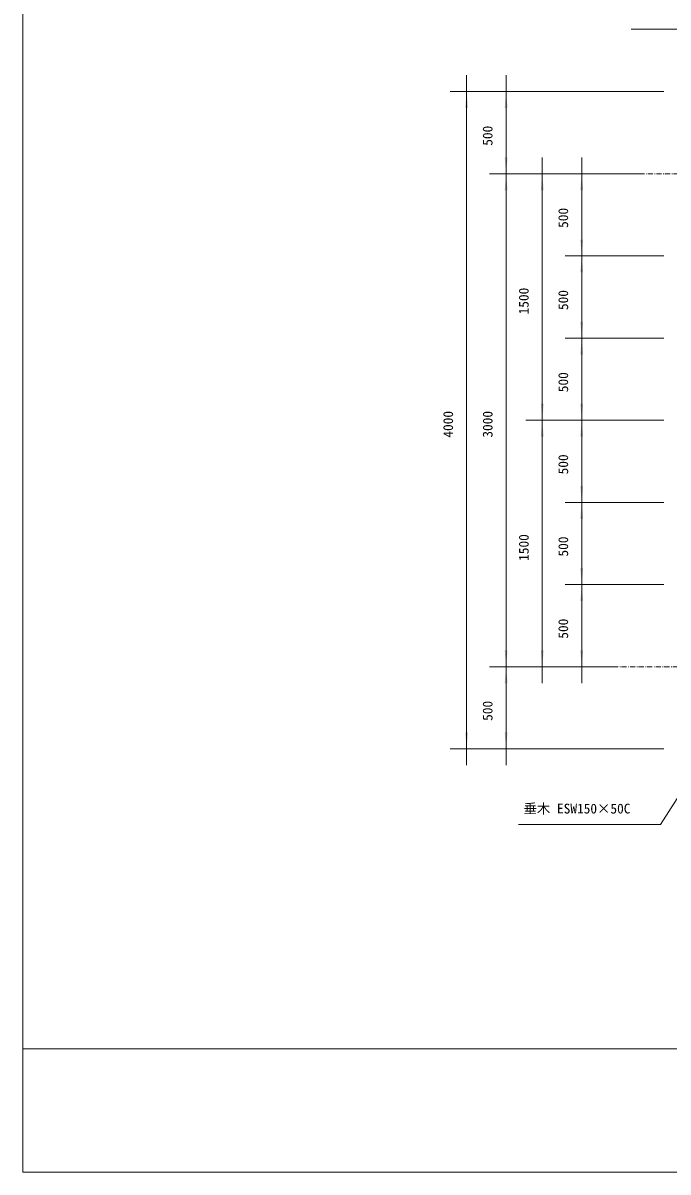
# Model space of a CAD drawing. Units: millimetres, scale not verified. Extents: x -9750 to 9750, y -6875 to 6875.
# Drawn here: x -9750 to -5826, y -6875 to 118 of the extents above; entities that cross this region are included whole.
import ezdxf
from ezdxf.enums import TextEntityAlignment as Align

# ---------------------------------------------------------------- set-up
doc = ezdxf.new("R2010")
doc.units = ezdxf.units.MM
doc.header["$LTSCALE"] = 50
doc.linetypes.add('USER2', pattern=[1.041641, 0.625, -0.208282, 0.069427, -0.138931])
doc.layers.add('0-1_IMPORTED', color=30, linetype='Continuous', lineweight=18)
doc.styles.add('ＭＳ ゴシック', font='')
doc.styles.get('ＭＳ ゴシック').set_extended_font_data('MS Gothic')

msp = doc.modelspace()

# ---------------------------------------------------------------- linework, layer by layer
at = {"layer": '0-1_IMPORTED', "color": 1}
for p, q in [((-6050.98, 80), (-5261, 80)), ((-7051, -300), (-7051, -200)), ((-6811, -200), (-6811, -300)), ((-5851, -300), (-7151, -300)), ((-7051, -4300), (-7051, -300)), ((-5851, -300), (-6911, -300)), ((-6811, -300), (-6811, -800)), ((-6811, -700), (-6811, -800)), ((-6591, -700), (-6591, -800)), ((-6351, -800), (-6351, -700)), ((-6201, -800), (-6911, -800)), ((-6201, -800), (-6911, -800)), ((-6811, -800), (-6811, -900)), ((-6811, -800), (-6811, -3800)), ((-6201, -800), (-6691, -800)), ((-6591, -800), (-6591, -2300)), ((-6001, -800), (-6451, -800)), ((-6351, -1300), (-6351, -800)), ((-6351, -1300), (-6351, -1200)), ((-5851, -1300), (-6451, -1300)), ((-5851, -1300), (-6451, -1300)), ((-6351, -1800), (-6351, -1300)), ((-6351, -1400), (-6351, -1300)), ((-6351, -1800), (-6351, -1700)), ((-5851, -1800), (-6451, -1800)), ((-5851, -1800), (-6451, -1800)), ((-6351, -2300), (-6351, -1800)), ((-6351, -1900), (-6351, -1800)), ((-6591, -2200), (-6591, -2300)), ((-6351, -2300), (-6351, -2200)), ((-5851, -2300), (-6691, -2300)), ((-5851, -2300), (-6691, -2300)), ((-6591, -2300), (-6591, -2400)), ((-6591, -2300), (-6591, -3800)), ((-5851, -2300), (-6451, -2300)), ((-5851, -2300), (-6451, -2300)), ((-6351, -2800), (-6351, -2300)), ((-6351, -2400), (-6351, -2300)), ((-6351, -2800), (-6351, -2700)), ((-5851, -2800), (-6451, -2800)), ((-5851, -2800), (-6451, -2800)), ((-6351, -3300), (-6351, -2800)), ((-6351, -2900), (-6351, -2800)), ((-6351, -3300), (-6351, -3200)), ((-5851, -3300), (-6451, -3300)), ((-5851, -3300), (-6451, -3300)), ((-6351, -3800), (-6351, -3300)), ((-6351, -3400), (-6351, -3300)), ((-6811, -3700), (-6811, -3800)), ((-6161, -3800), (-6911, -3800)), ((-6161, -3800), (-6911, -3800)), ((-6811, -3800), (-6811, -3900)), ((-6811, -3800), (-6811, -4300)), ((-6161, -3800), (-6691, -3800)), ((-6591, -3800), (-6591, -3900)), ((-6161, -3800), (-6451, -3800)), ((-6351, -3900), (-6351, -3800)), ((-5851, -4300), (-7151, -4300)), ((-7051, -4400), (-7051, -4300)), ((-5851, -4300), (-6911, -4300)), ((-6811, -4300), (-6811, -4400))]:
    msp.add_line(p, q, dxfattribs=at)
at = {"layer": '0-1_IMPORTED', "color": 1, "linetype": 'USER2'}
for p, q in [((-6001, -800), (4581.5, -800)), ((-6161, -3800), (4581.5, -3800))]:
    msp.add_line(p, q, dxfattribs=at)
at = {"layer": '0-1_IMPORTED'}
msp.add_line((-9750, -6125), (9750, -6125), dxfattribs=at)
msp.add_lwpolyline([(-9750, 6875), (9750, 6875), (9750, -6875), (-9750, -6875)], close=True, dxfattribs=at)
at = {"layer": '0-1_IMPORTED', "color": 1}
msp.add_lwpolyline([(-5401, -4025.46), (-5871, -4760), (-6736, -4760)], dxfattribs=at)
for points in [[(-7051, -300), (-7042.25, -399.99), (-7059.75, -399.99)], [(-6811, -300), (-6802.25, -399.99), (-6819.75, -399.99)], [(-6811, -800), (-6819.75, -700.01), (-6802.25, -700.01)], [(-6811, -800), (-6802.25, -899.99), (-6819.75, -899.99)], [(-6591, -800), (-6582.25, -899.99), (-6599.75, -899.99)], [(-6351, -800), (-6342.25, -899.99), (-6359.75, -899.99)], [(-6351, -1300), (-6359.75, -1200.01), (-6342.25, -1200.01)], [(-6351, -1300), (-6342.25, -1399.99), (-6359.75, -1399.99)], [(-6351, -1800), (-6359.75, -1700.01), (-6342.25, -1700.01)], [(-6351, -1800), (-6342.25, -1899.99), (-6359.75, -1899.99)], [(-6591, -2300), (-6599.75, -2200.01), (-6582.25, -2200.01)], [(-6351, -2300), (-6359.75, -2200.01), (-6342.25, -2200.01)], [(-6591, -2300), (-6582.25, -2399.99), (-6599.75, -2399.99)], [(-6351, -2300), (-6342.25, -2399.99), (-6359.75, -2399.99)], [(-6351, -2800), (-6359.75, -2700.01), (-6342.25, -2700.01)], [(-6351, -2800), (-6342.25, -2899.99), (-6359.75, -2899.99)], [(-6351, -3300), (-6359.75, -3200.01), (-6342.25, -3200.01)], [(-6351, -3300), (-6342.25, -3399.99), (-6359.75, -3399.99)], [(-6811, -3800), (-6819.75, -3700.01), (-6802.25, -3700.01)], [(-6591, -3800), (-6599.75, -3700.01), (-6582.25, -3700.01)], [(-6351, -3800), (-6359.75, -3700.01), (-6342.25, -3700.01)], [(-6811, -3800), (-6802.25, -3899.99), (-6819.75, -3899.99)], [(-7051, -4300), (-7059.75, -4200.01), (-7042.25, -4200.01)], [(-6811, -4300), (-6819.75, -4200.01), (-6802.25, -4200.01)]]:
    msp.add_solid(points, dxfattribs=at)

# ---------------------------------------------------------------- texts
at = {"layer": '0-1_IMPORTED', "color": 7, "style": 'ＭＳ ゴシック'}
for s, p in [('500', (-6875.82, -629.37)), ('500', (-6415.82, -1129.37)), ('1500', (-6655.82, -1655.83)), ('500', (-6415.82, -1629.38)), ('500', (-6415.82, -2129.37)), ('4000', (-7115.82, -2405.83)), ('3000', (-6875.82, -2405.83)), ('500', (-6415.82, -2629.37)), ('1500', (-6655.82, -3155.83)), ('500', (-6415.82, -3129.37)), ('500', (-6415.82, -3629.37)), ('500', (-6875.82, -4129.37))]:
    msp.add_text(s, height=59.71, rotation=90, dxfattribs=at).set_placement(p, align=Align.BOTTOM_LEFT)
msp.add_text('垂木 ESW150×50C', height=59.71, dxfattribs=at).set_placement((-6704.86, -4711.02), align=Align.BOTTOM_LEFT)

doc.saveas('drawing.dxf')
